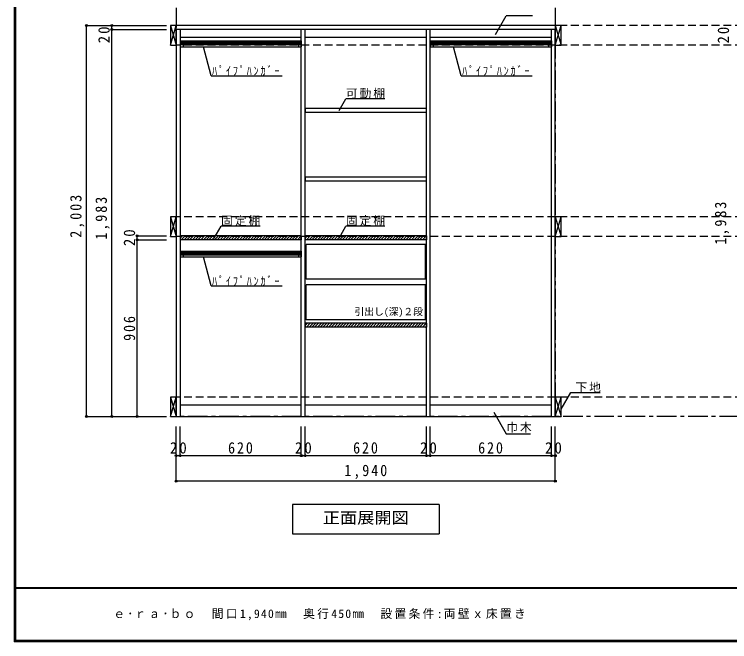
# Model space of a CAD drawing. Units: millimetres at full size, sheet at 1:20. Extents: x -3922 to 3878, y -2932 to 2722.
# Drawn here: x -3922 to -261, y -2864 to 350 of the extents above; entities that cross this region are included whole.
import ezdxf
from ezdxf.enums import TextEntityAlignment as Align

# ---------------------------------------------------------------- set-up
doc = ezdxf.new("R2010")
doc.units = ezdxf.units.MM
doc.header["$LTSCALE"] = 20
doc.header["$PDMODE"] = 32
doc.header["$PDSIZE"] = 10
doc.linetypes.add('CHAIN1', pattern=[8, 5, -1, 1, -1])
doc.linetypes.add('DASHED2', pattern=[3, 2, -1])
for name, color, linetype in [('0-2_本体', 2, 'Continuous'), ('0-3_固定棚', 2, 'Continuous'), ('0-4_可動棚', 3, 'Continuous'), ('0-6_ﾊﾟｲﾌﾟﾊﾝｶﾞｰ', 4, 'Continuous'), ('0-7_桟木・巾木', 2, 'Continuous'), ('0-8_引き出し', 7, 'Continuous'), ('0-A_文字', 7, 'Continuous'), ('0-B_寸法', 4, 'Continuous'), ('0-C_ハッチ', 4, 'Continuous'), ('F-1_枠', 6, 'Continuous'), ('F-A_文字', 7, 'Continuous')]:
    doc.layers.add(name, color=color, linetype=linetype)
doc.styles.add('ＭＳ ゴシック', font='')
doc.styles.get('ＭＳ ゴシック').set_extended_font_data('MS Gothic')

msp = doc.modelspace()

# ---------------------------------------------------------------- linework, layer by layer
at = {"layer": '0-2_本体', "color": 3}
for p, q in [((-3093.06, 271.73), (-3093.06, 291.73)), ((-1153.06, 291.73), (-3093.06, 291.73)), ((-3093.06, 271.73), (-3093.06, -1711.27)), ((-1153.06, 271.73), (-3093.06, 271.73)), ((-3073.06, 271.73), (-3073.06, -1711.27)), ((-2453.06, -1711.27), (-2453.06, 271.73)), ((-2433.06, -1711.27), (-2433.06, 271.73)), ((-1813.06, -1711.27), (-1813.06, 271.73)), ((-1793.06, -1711.27), (-1793.06, 271.73)), ((-1173.06, -1711.27), (-1173.06, 271.73)), ((-1153.06, 291.73), (-1153.06, 271.73)), ((-1153.06, -1711.27), (-1153.06, 271.73)), ((-3093.06, -1711.27), (-1153.06, -1711.27))]:
    msp.add_line(p, q, dxfattribs=at)
at = {"layer": '0-3_固定棚', "color": 3}
for p, q in [((-3073.06, -785.27), (-3073.06, -805.27)), ((-2453.06, -785.27), (-3073.06, -785.27)), ((-2433.06, -785.27), (-2433.06, -805.27)), ((-1813.06, -785.27), (-2433.06, -785.27)), ((-2433.06, -1233.27), (-2433.06, -1253.27)), ((-1813.06, -1233.27), (-2433.06, -1233.27))]:
    msp.add_line(p, q, dxfattribs=at)
for points in [[(-2453.06, -785.27), (-2453.06, -805.27), (-3073.06, -805.27)], [(-1813.06, -785.27), (-1813.06, -805.27), (-2433.06, -805.27)], [(-1813.06, -1233.27), (-1813.06, -1253.27), (-2433.06, -1253.27)]]:
    msp.add_lwpolyline(points, dxfattribs=at)
at = {"layer": '0-4_可動棚'}
for p, q in [((-2432.06, -152.77), (-2432.06, -132.77)), ((-1814.06, -132.77), (-2432.06, -132.77)), ((-1814.06, -132.77), (-1814.06, -152.77)), ((-1814.06, -152.77), (-2432.06, -152.77)), ((-2432.06, -504.77), (-2432.06, -484.77)), ((-1814.06, -484.77), (-2432.06, -484.77)), ((-1814.06, -504.77), (-2432.06, -504.77)), ((-1814.06, -484.77), (-1814.06, -504.77))]:
    msp.add_line(p, q, dxfattribs=at)
at = {"layer": '0-6_ﾊﾟｲﾌﾟﾊﾝｶﾞｰ', "color": 3}
for p, q in [((-3073.06, 213.73), (-3073.06, 183.73)), ((-3073.06, 213.73), (-2453.06, 213.73)), ((-3073.06, 183.73), (-2453.06, 183.73)), ((-2453.06, 213.73), (-2453.06, 183.73)), ((-1793.06, 213.73), (-1793.06, 183.73)), ((-1793.06, 213.73), (-1173.06, 213.73)), ((-1793.06, 183.73), (-1173.06, 183.73)), ((-1173.06, 213.73), (-1173.06, 183.73)), ((-3073.06, -863.27), (-3073.06, -893.27)), ((-3073.06, -863.27), (-2453.06, -863.27)), ((-2453.06, -863.27), (-2453.06, -893.27)), ((-3073.06, -893.27), (-2453.06, -893.27))]:
    msp.add_line(p, q, dxfattribs=at)
at = {"layer": '0-6_ﾊﾟｲﾌﾟﾊﾝｶﾞｰ'}
for p, q in [((-2453.06, 204.73), (-3073.06, 204.73)), ((-2453.06, 200.73), (-3073.06, 200.73)), ((-2453.06, 196.73), (-3073.06, 196.73)), ((-2453.06, 192.73), (-3073.06, 192.73)), ((-1173.06, 204.73), (-1793.06, 204.73)), ((-1173.06, 200.73), (-1793.06, 200.73)), ((-1173.06, 196.73), (-1793.06, 196.73)), ((-1173.06, 192.73), (-1793.06, 192.73)), ((-2453.06, -872.27), (-3073.06, -872.27)), ((-2453.06, -876.27), (-3073.06, -876.27)), ((-2453.06, -880.27), (-3073.06, -880.27)), ((-2453.06, -884.27), (-3073.06, -884.27))]:
    msp.add_line(p, q, dxfattribs=at)
at = {"layer": '0-6_ﾊﾟｲﾌﾟﾊﾝｶﾞｰ', "color": 7}
for p, q in [((-3058.06, 213.73), (-3058.06, 183.73)), ((-2468.06, 213.73), (-2468.06, 183.73)), ((-1778.06, 213.73), (-1778.06, 183.73)), ((-1188.06, 213.73), (-1188.06, 183.73)), ((-3058.06, -863.27), (-3058.06, -893.27)), ((-2468.06, -863.27), (-2468.06, -893.27))]:
    msp.add_line(p, q, dxfattribs=at)
at = {"layer": '0-7_桟木・巾木', "color": 7}
for p, q in [((-2453.06, 231.73), (-3073.06, 231.73)), ((-1813.06, 231.73), (-2433.06, 231.73)), ((-1173.06, 231.73), (-1793.06, 231.73)), ((-3073.06, -1651.27), (-2453.06, -1651.27)), ((-2433.06, -1651.27), (-1813.06, -1651.27)), ((-1793.06, -1651.27), (-1173.06, -1651.27))]:
    msp.add_line(p, q, dxfattribs=at)
at = {"layer": '0-8_引き出し'}
for p, q in [((-3123.06, 291.73), (-3093.06, 191.73)), ((-3123.06, 191.73), (-3093.06, 291.73)), ((-1153.06, 291.73), (-1123.06, 191.73)), ((-1153.06, 191.73), (-1123.06, 291.73)), ((-3123.06, -688.27), (-3093.06, -788.27)), ((-3123.06, -788.27), (-3093.06, -688.27)), ((-1153.06, -688.27), (-1123.06, -788.27)), ((-1153.06, -788.27), (-1123.06, -688.27)), ((-3123.06, -1611.27), (-3093.06, -1711.27)), ((-3123.06, -1711.27), (-3093.06, -1611.27)), ((-1153.06, -1611.27), (-1123.06, -1711.27)), ((-1153.06, -1711.27), (-1123.06, -1611.27))]:
    msp.add_line(p, q, dxfattribs=at)
at = {"layer": '0-8_引き出し', "color": 2}
for p, q in [((-1818.06, -828.77), (-2428.06, -828.77)), ((-2428.06, -1007.77), (-2428.06, -828.77)), ((-1818.06, -1007.77), (-1818.06, -828.77)), ((-1818.06, -1007.77), (-2428.06, -1007.77)), ((-1818.06, -1036.77), (-2428.06, -1036.77)), ((-2428.06, -1215.77), (-2428.06, -1036.77)), ((-1818.06, -1215.77), (-1818.06, -1036.77)), ((-1818.06, -1215.77), (-2428.06, -1215.77))]:
    msp.add_line(p, q, dxfattribs=at)
at = {"layer": '0-8_引き出し', "color": 3}
for points in [[(-3093.06, 191.73), (-3093.06, 291.73), (-3123.06, 291.73), (-3123.06, 191.73)], [(-1123.06, 191.73), (-1123.06, 291.73), (-1153.06, 291.73), (-1153.06, 191.73)], [(-3093.06, -788.27), (-3093.06, -688.27), (-3123.06, -688.27), (-3123.06, -788.27)], [(-1123.06, -788.27), (-1123.06, -688.27), (-1153.06, -688.27), (-1153.06, -788.27)], [(-3093.06, -1711.27), (-3093.06, -1611.27), (-3123.06, -1611.27), (-3123.06, -1711.27)], [(-1123.06, -1711.27), (-1123.06, -1611.27), (-1153.06, -1611.27), (-1153.06, -1711.27)]]:
    msp.add_lwpolyline(points, close=True, dxfattribs=at)
at = {"layer": '0-A_文字', "linetype": 'CHAIN1'}
for p, q in [((-3093.06, 1822.73), (-3093.06, -1711.27)), ((-1153.06, 1822.73), (-1153.06, -1711.27)), ((2986.94, -1711.27), (-3093.06, -1711.27))]:
    msp.add_line(p, q, dxfattribs=at)
at = {"layer": '0-A_文字'}
for p, q in [((-1458.68, 246.66), (-1403.85, 341.62)), ((-1269.26, 341.62), (-1403.85, 341.62)), ((-2914.48, 35.43), (-2954.22, 183.73)), ((-1634.48, 35.43), (-1674.22, 183.73)), ((-2914.48, 35.43), (-2550.91, 35.43)), ((-1634.48, 35.43), (-1270.91, 35.43)), ((-2260.05, -143.83), (-2225.03, -83.18)), ((-2025.03, -83.18), (-2225.03, -83.18)), ((-2898.58, -796.33), (-2863.56, -735.68)), ((-2663.56, -735.68), (-2863.56, -735.68)), ((-2260.05, -796.33), (-2225.03, -735.68)), ((-2025.03, -735.68), (-2225.03, -735.68)), ((-2914.48, -1041.57), (-2954.22, -893.27)), ((-2914.48, -1041.57), (-2550.91, -1041.57)), ((-1123.06, -1672.95), (-1074.29, -1588.48)), ((-1074.29, -1588.48), (-923.76, -1588.48)), ((-1468.06, -1689.03), (-1403.85, -1800.25)), ((-1403.85, -1800.25), (-1280.09, -1800.25)), ((-1748.06, -2161.27), (-1748.06, -2311.27)), ((-2498.06, -2311.27), (-1748.06, -2311.27))]:
    msp.add_line(p, q, dxfattribs=at)
msp.add_lwpolyline([(-1748.06, -2161.27), (-2498.06, -2161.27), (-2498.06, -2311.27)], dxfattribs=at)
at = {"layer": '0-B_寸法'}
for p, q in [((-3553.06, 291.73), (-3143.06, 291.73)), ((-3553.06, -1711.27), (-3553.06, 291.73)), ((-3423.06, 271.73), (-3423.06, 291.73)), ((-3423.06, 291.73), (-3293.06, 291.73)), ((-3423.06, 271.73), (-3143.06, 271.73)), ((-3423.06, -1711.27), (-3423.06, 271.73)), ((-3293.06, -805.27), (-3293.06, -785.27)), ((-3293.06, -785.27), (-3143.06, -785.27)), ((-3293.06, -1711.27), (-3293.06, -805.27)), ((-3293.06, -805.27), (-3143.06, -805.27)), ((-3553.06, -1711.27), (-3143.06, -1711.27)), ((-3423.06, -1711.27), (-3293.06, -1711.27)), ((-3293.06, -1711.27), (-3143.06, -1711.27)), ((-3093.06, -1911.27), (-3093.06, -1761.27)), ((-3073.06, -1911.27), (-3073.06, -1761.27)), ((-2453.06, -1911.27), (-2453.06, -1761.27)), ((-2433.06, -1911.27), (-2433.06, -1761.27)), ((-2433.06, -1911.27), (-2433.06, -1761.27)), ((-1813.06, -1911.27), (-1813.06, -1761.27)), ((-1793.06, -1911.27), (-1793.06, -1761.27)), ((-1173.06, -1911.27), (-1173.06, -1761.27)), ((-1153.06, -1911.27), (-1153.06, -1761.27)), ((-3093.06, -1911.27), (-3073.06, -1911.27)), ((-3093.06, -2041.27), (-3093.06, -1911.27)), ((-3073.06, -1911.27), (-2453.06, -1911.27)), ((-2453.06, -1911.27), (-2433.06, -1911.27)), ((-2433.06, -1911.27), (-1813.06, -1911.27)), ((-1813.06, -1911.27), (-1793.06, -1911.27)), ((-1793.06, -1911.27), (-1173.06, -1911.27)), ((-1173.06, -1911.27), (-1153.06, -1911.27)), ((-1153.06, -2041.27), (-1153.06, -1911.27)), ((-1153.06, -2041.27), (-3093.06, -2041.27))]:
    msp.add_line(p, q, dxfattribs=at)
at = {"layer": '0-B_寸法', "linetype": 'DASHED2'}
for p, q in [((2986.94, 291.73), (-3093.06, 291.73)), ((2986.94, 191.73), (-3093.06, 191.73)), ((2986.94, -688.27), (-3093.06, -688.27)), ((2986.94, -788.27), (-3093.06, -788.27)), ((2986.94, -1611.27), (-3093.06, -1611.27))]:
    msp.add_line(p, q, dxfattribs=at)
at = {"layer": '0-B_寸法', "color": 7}
for p in [(-3553.06, 291.73), (-3423.06, 291.73), (-3423.06, 271.73), (-3293.06, -785.27), (-3293.06, -805.27), (-3553.06, -1711.27), (-3423.06, -1711.27), (-3293.06, -1711.27), (-3093.06, -1911.27), (-3073.06, -1911.27), (-2453.06, -1911.27), (-2433.06, -1911.27), (-1813.06, -1911.27), (-1793.06, -1911.27), (-1173.06, -1911.27), (-1153.06, -1911.27), (-3093.06, -2041.27), (-1153.06, -2041.27)]:
    msp.add_point(p, dxfattribs=at)
at = {"layer": '0-C_ハッチ'}
for p, q in [((-3073.06, -797.01), (-3061.32, -785.27)), ((-3067.18, -805.27), (-3047.18, -785.27)), ((-3053.03, -805.27), (-3033.03, -785.27)), ((-3038.89, -805.27), (-3018.89, -785.27)), ((-3024.75, -805.27), (-3004.75, -785.27)), ((-3010.61, -805.27), (-2990.61, -785.27)), ((-2996.47, -805.27), (-2976.47, -785.27)), ((-2982.32, -805.27), (-2962.32, -785.27)), ((-2968.18, -805.27), (-2948.18, -785.27)), ((-2954.04, -805.27), (-2934.04, -785.27)), ((-2939.9, -805.27), (-2919.9, -785.27)), ((-2925.76, -805.27), (-2905.76, -785.27)), ((-2911.61, -805.27), (-2891.61, -785.27)), ((-2897.47, -805.27), (-2877.47, -785.27)), ((-2883.33, -805.27), (-2863.33, -785.27)), ((-2869.19, -805.27), (-2849.19, -785.27)), ((-2855.04, -805.27), (-2835.04, -785.27)), ((-2840.9, -805.27), (-2820.9, -785.27)), ((-2826.76, -805.27), (-2806.76, -785.27)), ((-2812.62, -805.27), (-2792.62, -785.27)), ((-2798.48, -805.27), (-2778.48, -785.27)), ((-2784.33, -805.27), (-2764.33, -785.27)), ((-2770.19, -805.27), (-2750.19, -785.27)), ((-2756.05, -805.27), (-2736.05, -785.27)), ((-2741.91, -805.27), (-2721.91, -785.27)), ((-2727.77, -805.27), (-2707.77, -785.27)), ((-2713.62, -805.27), (-2693.62, -785.27)), ((-2699.48, -805.27), (-2679.48, -785.27)), ((-2685.34, -805.27), (-2665.34, -785.27)), ((-2671.2, -805.27), (-2651.2, -785.27)), ((-2657.05, -805.27), (-2637.05, -785.27)), ((-2642.91, -805.27), (-2622.91, -785.27)), ((-2628.77, -805.27), (-2608.77, -785.27)), ((-2614.63, -805.27), (-2594.63, -785.27)), ((-2600.49, -805.27), (-2580.49, -785.27)), ((-2586.34, -805.27), (-2566.34, -785.27)), ((-2572.2, -805.27), (-2552.2, -785.27)), ((-2558.06, -805.27), (-2538.06, -785.27)), ((-2543.92, -805.27), (-2523.92, -785.27)), ((-2529.78, -805.27), (-2509.78, -785.27)), ((-2515.63, -805.27), (-2495.63, -785.27)), ((-2501.49, -805.27), (-2481.49, -785.27)), ((-2487.35, -805.27), (-2467.35, -785.27)), ((-2473.21, -805.27), (-2453.21, -785.27)), ((-2459.06, -805.27), (-2453.06, -799.26)), ((-2433.06, -797.01), (-2421.32, -785.27)), ((-2427.18, -805.27), (-2407.18, -785.27)), ((-2413.03, -805.27), (-2393.03, -785.27)), ((-2398.89, -805.27), (-2378.89, -785.27)), ((-2384.75, -805.27), (-2364.75, -785.27)), ((-2370.61, -805.27), (-2350.61, -785.27)), ((-2356.47, -805.27), (-2336.47, -785.27)), ((-2342.32, -805.27), (-2322.32, -785.27)), ((-2328.18, -805.27), (-2308.18, -785.27)), ((-2314.04, -805.27), (-2294.04, -785.27)), ((-2299.9, -805.27), (-2279.9, -785.27)), ((-2285.76, -805.27), (-2265.76, -785.27)), ((-2271.61, -805.27), (-2251.61, -785.27)), ((-2257.47, -805.27), (-2237.47, -785.27)), ((-2243.33, -805.27), (-2223.33, -785.27)), ((-2229.19, -805.27), (-2209.19, -785.27)), ((-2215.04, -805.27), (-2195.04, -785.27)), ((-2200.9, -805.27), (-2180.9, -785.27)), ((-2186.76, -805.27), (-2166.76, -785.27)), ((-2172.62, -805.27), (-2152.62, -785.27)), ((-2158.48, -805.27), (-2138.48, -785.27)), ((-2144.33, -805.27), (-2124.33, -785.27)), ((-2130.19, -805.27), (-2110.19, -785.27)), ((-2116.05, -805.27), (-2096.05, -785.27)), ((-2101.91, -805.27), (-2081.91, -785.27)), ((-2087.77, -805.27), (-2067.77, -785.27)), ((-2073.62, -805.27), (-2053.62, -785.27)), ((-2059.48, -805.27), (-2039.48, -785.27)), ((-2045.34, -805.27), (-2025.34, -785.27)), ((-2031.2, -805.27), (-2011.2, -785.27)), ((-2017.05, -805.27), (-1997.05, -785.27)), ((-2002.91, -805.27), (-1982.91, -785.27)), ((-1988.77, -805.27), (-1968.77, -785.27)), ((-1974.63, -805.27), (-1954.63, -785.27)), ((-1960.49, -805.27), (-1940.49, -785.27)), ((-1946.34, -805.27), (-1926.34, -785.27)), ((-1932.2, -805.27), (-1912.2, -785.27)), ((-1918.06, -805.27), (-1898.06, -785.27)), ((-1903.92, -805.27), (-1883.92, -785.27)), ((-1889.78, -805.27), (-1869.78, -785.27)), ((-1875.63, -805.27), (-1855.63, -785.27)), ((-1861.49, -805.27), (-1841.49, -785.27)), ((-1847.35, -805.27), (-1827.35, -785.27)), ((-1833.21, -805.27), (-1813.21, -785.27)), ((-1819.06, -805.27), (-1813.06, -799.26)), ((-2433.06, -1245.01), (-2421.32, -1233.27)), ((-2427.18, -1253.27), (-2407.18, -1233.27)), ((-2413.03, -1253.27), (-2393.03, -1233.27)), ((-2398.89, -1253.27), (-2378.89, -1233.27)), ((-2384.75, -1253.27), (-2364.75, -1233.27)), ((-2370.61, -1253.27), (-2350.61, -1233.27)), ((-2356.47, -1253.27), (-2336.47, -1233.27)), ((-2342.32, -1253.27), (-2322.32, -1233.27)), ((-2328.18, -1253.27), (-2308.18, -1233.27)), ((-2314.04, -1253.27), (-2294.04, -1233.27)), ((-2299.9, -1253.27), (-2279.9, -1233.27)), ((-2285.76, -1253.27), (-2265.76, -1233.27)), ((-2271.61, -1253.27), (-2251.61, -1233.27)), ((-2257.47, -1253.27), (-2237.47, -1233.27)), ((-2243.33, -1253.27), (-2223.33, -1233.27)), ((-2229.19, -1253.27), (-2209.19, -1233.27)), ((-2215.04, -1253.27), (-2195.04, -1233.27)), ((-2200.9, -1253.27), (-2180.9, -1233.27)), ((-2186.76, -1253.27), (-2166.76, -1233.27)), ((-2172.62, -1253.27), (-2152.62, -1233.27)), ((-2158.48, -1253.27), (-2138.48, -1233.27)), ((-2144.33, -1253.27), (-2124.33, -1233.27)), ((-2130.19, -1253.27), (-2110.19, -1233.27)), ((-2116.05, -1253.27), (-2096.05, -1233.27)), ((-2101.91, -1253.27), (-2081.91, -1233.27)), ((-2087.77, -1253.27), (-2067.77, -1233.27)), ((-2073.62, -1253.27), (-2053.62, -1233.27)), ((-2059.48, -1253.27), (-2039.48, -1233.27)), ((-2045.34, -1253.27), (-2025.34, -1233.27)), ((-2031.2, -1253.27), (-2011.2, -1233.27)), ((-2017.05, -1253.27), (-1997.05, -1233.27)), ((-2002.91, -1253.27), (-1982.91, -1233.27)), ((-1988.77, -1253.27), (-1968.77, -1233.27)), ((-1974.63, -1253.27), (-1954.63, -1233.27)), ((-1960.49, -1253.27), (-1940.49, -1233.27)), ((-1946.34, -1253.27), (-1926.34, -1233.27)), ((-1932.2, -1253.27), (-1912.2, -1233.27)), ((-1918.06, -1253.27), (-1898.06, -1233.27)), ((-1903.92, -1253.27), (-1883.92, -1233.27)), ((-1889.78, -1253.27), (-1869.78, -1233.27)), ((-1875.63, -1253.27), (-1855.63, -1233.27)), ((-1861.49, -1253.27), (-1841.49, -1233.27)), ((-1847.35, -1253.27), (-1827.35, -1233.27)), ((-1833.21, -1253.27), (-1813.21, -1233.27)), ((-1819.06, -1253.27), (-1813.06, -1247.26))]:
    msp.add_line(p, q, dxfattribs=at)
at = {"layer": 'F-1_枠'}
for p, q in [((-3922.03, 2722.29), (-3922.03, -2864.37)), ((-3918.7, 2722.29), (-3918.7, -2864.37)), ((-3915.36, 2722.29), (-3915.36, -2864.37)), ((3877.97, -2587.71), (-3922.03, -2587.71)), ((3877.97, -2591.04), (-3922.03, -2591.04)), ((3877.97, -2857.71), (-3922.03, -2857.71)), ((3877.97, -2861.04), (-3922.03, -2861.04)), ((3877.97, -2864.37), (-3922.03, -2864.37))]:
    msp.add_line(p, q, dxfattribs=at)

# ---------------------------------------------------------------- texts
at = {"layer": '0-A_文字', "style": 'ＭＳ ゴシック'}
msp.add_text('引出し(深)２段', height=36.66, dxfattribs=at).set_placement((-2180.62, -1202.95), align=Align.BOTTOM_LEFT)
at = {"layer": '0-A_文字', "style": 'ＭＳ ゴシック', "width": 1.1}
msp.add_text('正面展開図', height=58.65, dxfattribs=at).set_placement((-2343.06, -2276.27), align=Align.BOTTOM_LEFT)
at = {"layer": '0-A_文字', "char_height": 43.99, "attachment_point": 7, "style": 'ＭＳ ゴシック'}
for s, insert in [('\\T1.39;\\W0.85;ﾊﾟｲﾌﾟﾊﾝｶﾞｰ', (-2909.63, 35.43)), ('\\T1.39;\\W0.85;ﾊﾟｲﾌﾟﾊﾝｶﾞｰ', (-1629.63, 35.43)), ('\\T1.17;可動棚', (-2225.03, -83.18)), ('\\T1.17;固定棚', (-2863.56, -735.68)), ('\\T1.17;固定棚', (-2225.03, -735.68)), ('\\T1.39;\\W0.85;ﾊﾟｲﾌﾟﾊﾝｶﾞｰ', (-2909.63, -1041.57)), ('\\T1.17;下地', (-1049.79, -1588.48)), ('\\T1.17;巾木', (-1403.85, -1793.14))]:
    msp.add_mtext(s, dxfattribs=dict(at, insert=insert))
at = {"layer": '0-B_寸法', "color": 7, "char_height": 58.65, "attachment_point": 7, "rotation": 90, "style": 'ＭＳ ゴシック'}
for s, insert in [('\\T1.27;\\W0.95;20', (-3433.06, 201.26)), ('\\T1.27;\\W0.95;20', (-263.06, 200.13)), ('\\T1.28;\\W0.9;2,003', (-3563.06, -794.77)), ('\\T1.28;\\W0.9;1,983', (-3433.06, -804.77)), ('\\T1.28;\\W0.9;1,983', (-263.06, -829.77)), ('\\T1.27;\\W0.95;20', (-3303.06, -837.77)), ('\\T1.27;\\W0.9;906', (-3303.06, -1323.27))]:
    msp.add_mtext(s, dxfattribs=dict(at, insert=insert))
at = {"layer": '0-B_寸法', "color": 7, "char_height": 58.65, "attachment_point": 7, "style": 'ＭＳ ゴシック'}
for s, insert in [('\\T1.27;\\W0.95;20', (-3125.56, -1901.27)), ('\\T1.27;\\W0.9;620', (-2828.06, -1901.27)), ('\\T1.27;\\W0.95;20', (-2485.56, -1901.27)), ('\\T1.27;\\W0.9;620', (-2188.06, -1901.27)), ('\\T1.27;\\W0.95;20', (-1845.56, -1901.27)), ('\\T1.27;\\W0.9;620', (-1548.06, -1901.27)), ('\\T1.27;\\W0.95;20', (-1205.56, -1901.27)), ('\\T1.28;\\W0.9;1,940', (-2233.06, -2031.27))]:
    msp.add_mtext(s, dxfattribs=dict(at, insert=insert))
at = {"layer": 'F-A_文字', "insert": (-3415.36, -2754.37), "char_height": 43.99, "attachment_point": 7, "style": 'ＭＳ ゴシック'}
msp.add_mtext('\\T1.2;ｅ･ｒａ･ｂｏ\u3000間口1,940㎜\u3000奥行450㎜\u3000設置条件:両壁ｘ床置き', dxfattribs=at)

doc.saveas('drawing.dxf')
